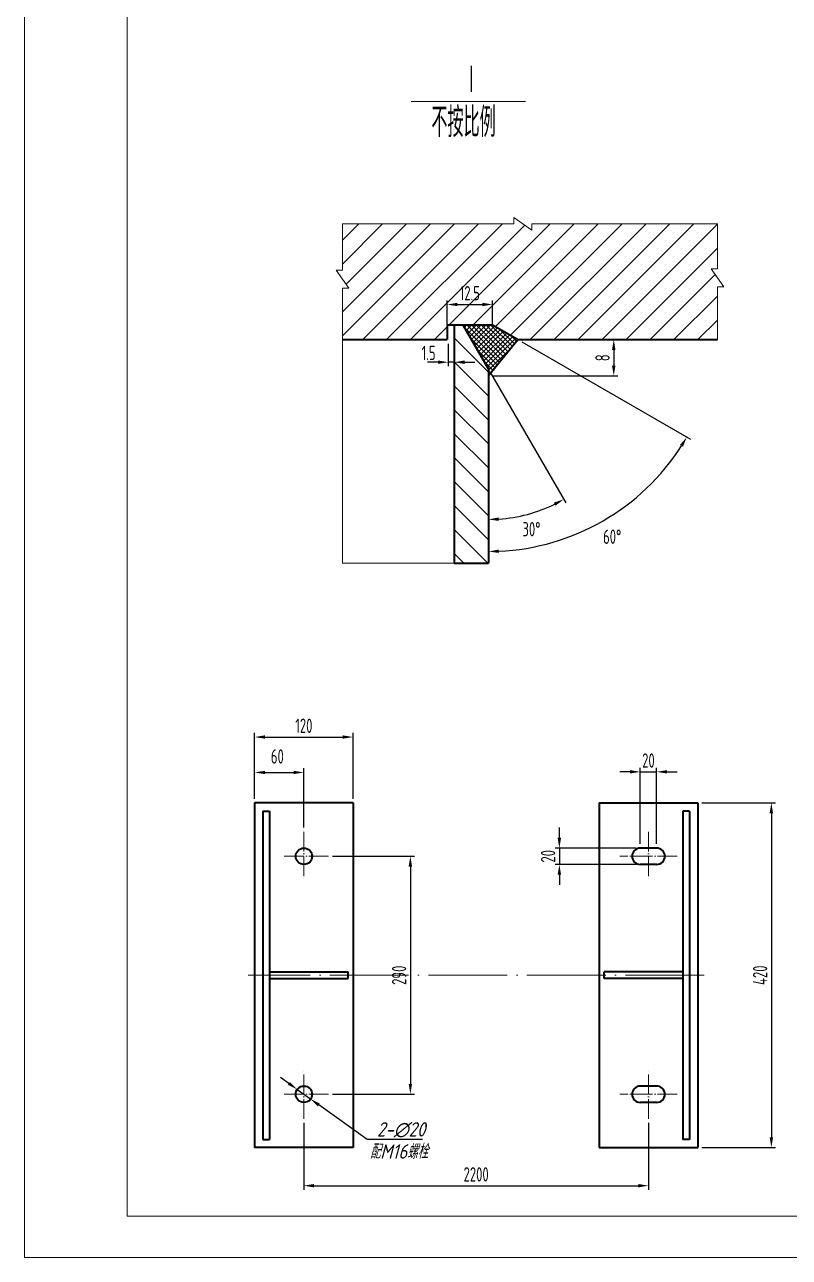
# Model space of a CAD drawing. Header units: millimetres. Extents: x -11011 to -6806, y 481 to 3451.
# Drawn here: x -11011 to -10079, y 481 to 1984 of the extents above; entities that cross this region are included whole.
import ezdxf

# ---------------------------------------------------------------- set-up
doc = ezdxf.new("R2010")
doc.units = ezdxf.units.MM
doc.header["$MEASUREMENT"] = 0
doc.header["$PDMODE"] = 3
doc.header["$PDSIZE"] = 5
doc.linetypes.add('ACAD_ISO04W100', pattern=[30, 24, -3, 0, -3])
doc.layers.get('Defpoints').update_dxf_attribs({"linetype": 'CONTINUOUS'})
for name, color, linetype, lineweight in [('中心线', 1, 'ACAD_ISO04W100', 18), ('标注', 7, 'CONTINUOUS', 18), ('粗实线', 4, 'CONTINUOUS', 70), ('细实线', 7, 'CONTINUOUS', 18)]:
    doc.layers.add(name, color=color, linetype=linetype, lineweight=lineweight)
doc.styles.add('GB', font='gbeitc.shx', dxfattribs={"bigfont": 'gbcbig.shx'})
doc.styles.add('HGCAD', font='gbenor.shx', dxfattribs={"width": 0.75, "bigfont": 'gbcbig.shx'})
doc.dimstyles.new('GB$3', dxfattribs={"dimscale": 5, "dimtxt": 3.5, "dimasz": 2.5, "dimexe": 2.25, "dimexo": 2, "dimtad": 1, "dimtoh": 1, "dimdec": 0, "dimtxsty": 'GB', "dimcen": 2.5, "dimadec": 0, "dimazin": 0, "dimtfac": 1, "dimtdec": 0, "dimtmove": 0, "dimatfit": 3, "dimfxl": 0, "dimarcsym": 0})
doc.dimstyles.new('HGCAD$0', dxfattribs={"dimscale": 5, "dimtxt": 3.5, "dimasz": 2.5, "dimexe": 1, "dimexo": 1, "dimgap": 1, "dimtad": 1, "dimdec": 0, "dimdsep": 46, "dimtxsty": 'HGCAD', "dimcen": 0, "dimadec": 0, "dimazin": 0, "dimtfac": 1, "dimtdec": 0, "dimtix": 1, "dimtmove": 2, "dimatfit": 0, "dimfxl": 0, "dimtolj": 1, "dimarcsym": 0})
doc.dimstyles.new('HGCAD$2', dxfattribs={"dimscale": 5, "dimtxt": 3.5, "dimasz": 2.5, "dimexe": 1, "dimexo": 1, "dimgap": 1, "dimtad": 2, "dimtih": 1, "dimdec": 0, "dimdsep": 46, "dimtxsty": 'HGCAD', "dimcen": 0, "dimadec": 0, "dimazin": 0, "dimtfac": 1, "dimtdec": 0, "dimtix": 1, "dimtmove": 2, "dimatfit": 0, "dimfxl": 0, "dimtolj": 1, "dimarcsym": 0})

# ---------------------------------------------------------------- blocks, each defined once
blk = doc.blocks.new('*D73')
at = {"layer": 'Defpoints', "color": 0, "linetype": 'ByBlock', "ltscale": 5}
for p in [(-10440.5, 1617.9), (-10409.5, 1599.9), (-10445.5, 1564), (-10350.1, 1358.5), (-10445.5, 1327.6)]:
    blk.add_point(p, dxfattribs=at)
at = {"layer": '细实线', "color": 0, "linetype": 'ByBlock', "lineweight": -2, "ltscale": 5}
blk.add_line((-10405.1, 1597.4), (-10199.5, 1478.7), dxfattribs=at)
blk.add_arc((-10445.5, 1620.8), 279.1, 272.5664, 327.4336, dxfattribs=at)
at = {"layer": '细实线', "color": 0, "linetype": 'ByBlock', "ltscale": 5}
for points in [[(-10212.1, 1471.6), (-10208.5, 1469.4), (-10203.8, 1481.2)], [(-10433, 1339.9), (-10433.1, 1344), (-10445.5, 1341.7)]]:
    blk.add_solid(points, dxfattribs=at)
at = {"layer": '细实线', "color": 0, "linetype": 'ByBlock', "ltscale": 5, "insert": (-10294.8, 1359.7), "char_height": 17.5, "attachment_point": 5, "style": 'HGCAD'}
blk.add_mtext('\\A1;60°', dxfattribs=at)
blk = doc.blocks.new('*D74')
at = {"layer": 'Defpoints', "color": 0, "linetype": 'ByBlock', "ltscale": 5}
for p in [(-10476.6, 1617.9), (-10445.5, 1564), (-10445.5, 1564), (-10413.7, 1383.5), (-10445.5, 1327.6)]:
    blk.add_point(p, dxfattribs=at)
at = {"layer": '细实线', "color": 0, "linetype": 'ByBlock', "lineweight": -2, "ltscale": 5}
blk.add_line((-10443, 1559.6), (-10351.4, 1400.9), dxfattribs=at)
blk.add_arc((-10445.5, 1564), 183.3, 273.9085, 296.0915, dxfattribs=at)
at = {"layer": '细实线', "color": 0, "linetype": 'ByBlock', "ltscale": 5}
for points in [[(-10365.9, 1401.2), (-10363.9, 1397.5), (-10353.9, 1405.2)], [(-10433, 1379), (-10433.1, 1383.2), (-10445.5, 1380.7)]]:
    blk.add_solid(points, dxfattribs=at)
at = {"layer": '细实线', "color": 0, "linetype": 'ByBlock', "ltscale": 5, "insert": (-10393.2, 1368.9), "char_height": 17.5, "attachment_point": 5, "style": 'HGCAD'}
blk.add_mtext('\\A1;30°', dxfattribs=at)
blk = doc.blocks.new('*D75')
at = {"layer": 'Defpoints', "color": 0, "linetype": 'ByBlock', "ltscale": 5}
for p in [(-10364.9, 1599.9), (-10445.5, 1555.7), (-10292.9, 1555.7)]:
    blk.add_point(p, dxfattribs=at)
at = {"layer": '细实线', "color": 0, "linetype": 'ByBlock', "lineweight": -2, "ltscale": 5}
for p, q in [((-10359.9, 1599.9), (-10287.9, 1599.9)), ((-10292.9, 1587.4), (-10292.9, 1568.2)), ((-10440.5, 1555.7), (-10287.9, 1555.7))]:
    blk.add_line(p, q, dxfattribs=at)
at = {"layer": '细实线', "color": 0, "linetype": 'ByBlock', "ltscale": 5}
for points in [[(-10295, 1587.4), (-10290.8, 1587.4), (-10292.9, 1599.9)], [(-10295, 1568.2), (-10290.8, 1568.2), (-10292.9, 1555.7)]]:
    blk.add_solid(points, dxfattribs=at)
at = {"layer": '细实线', "color": 0, "linetype": 'ByBlock', "ltscale": 5, "insert": (-10306.6, 1577.8), "char_height": 17.5, "attachment_point": 5, "rotation": 90, "style": 'HGCAD'}
blk.add_mtext('\\A1;8', dxfattribs=at)
blk = doc.blocks.new('*D76')
at = {"layer": 'Defpoints', "color": 0, "linetype": 'ByBlock', "ltscale": 5}
for p in [(-10440.5, 1642.7), (-10496, 1611.4), (-10440.5, 1611.4)]:
    blk.add_point(p, dxfattribs=at)
at = {"layer": '细实线', "color": 0, "linetype": 'ByBlock', "lineweight": -2, "ltscale": 5}
for p, q in [((-10496, 1616.4), (-10496, 1647.7)), ((-10483.5, 1642.7), (-10453, 1642.7)), ((-10440.5, 1616.4), (-10440.5, 1647.7))]:
    blk.add_line(p, q, dxfattribs=at)
at = {"layer": '细实线', "color": 0, "linetype": 'ByBlock', "ltscale": 5}
for points in [[(-10483.5, 1644.8), (-10483.5, 1640.7), (-10496, 1642.7)], [(-10453, 1644.8), (-10453, 1640.7), (-10440.5, 1642.7)]]:
    blk.add_solid(points, dxfattribs=at)
at = {"layer": '细实线', "color": 0, "linetype": 'ByBlock', "ltscale": 5, "insert": (-10468.3, 1656.5), "char_height": 17.5, "attachment_point": 5, "style": 'HGCAD'}
blk.add_mtext('\\A1;12.5', dxfattribs=at)
blk = doc.blocks.new('*D77')
at = {"layer": 'Defpoints', "color": 0, "linetype": 'ByBlock', "ltscale": 5}
for p in [(-10494.8, 1599.9), (-10487.2, 1597.2), (-10494.8, 1572.4)]:
    blk.add_point(p, dxfattribs=at)
at = {"layer": '细实线', "color": 0, "linetype": 'ByBlock', "lineweight": -2, "ltscale": 5}
for p, q in [((-10494.8, 1594.9), (-10494.8, 1567.4)), ((-10487.2, 1592.2), (-10487.2, 1567.4)), ((-10507.3, 1572.4), (-10519.8, 1572.4)), ((-10487.2, 1572.4), (-10494.8, 1572.4)), ((-10474.7, 1572.4), (-10462.2, 1572.4))]:
    blk.add_line(p, q, dxfattribs=at)
at = {"layer": '细实线', "color": 0, "linetype": 'ByBlock', "ltscale": 5}
for points in [[(-10507.3, 1574.5), (-10507.3, 1570.3), (-10494.8, 1572.4)], [(-10474.7, 1574.5), (-10474.7, 1570.3), (-10487.2, 1572.4)]]:
    blk.add_solid(points, dxfattribs=at)
at = {"layer": '细实线', "color": 0, "linetype": 'ByBlock', "ltscale": 5, "insert": (-10518.5, 1583.7), "char_height": 17.5, "attachment_point": 5, "style": 'HGCAD'}
blk.add_mtext('\\A1;1.5', dxfattribs=at)
blk = doc.blocks.new('HGCAD#HGTFTK~A1H~HGCAD图框')
at = {"layer": '细实线', "color": 7}
blk.add_lwpolyline([(10, -10), (-831, -10), (-831, 584), (10, 584)], close=True, dxfattribs=at)
at = {"layer": '细实线', "color": 2}
blk.add_lwpolyline([(0, 0), (-806, 0), (-806, 574), (0, 574)], close=True, dxfattribs=at)
blk = doc.blocks.new('*D97')
at = {"layer": 'Defpoints', "color": 0, "ltscale": 5}
for p in [(-10670.6, 1072.4), (-10730.6, 1035.2), (-10670.6, 1000.2)]:
    blk.add_point(p, dxfattribs=at)
at = {"layer": '标注', "color": 0, "lineweight": -2, "ltscale": 5}
for p, q in [((-10730.6, 1040.2), (-10730.6, 1077.4)), ((-10718.1, 1072.4), (-10683.1, 1072.4)), ((-10670.6, 1005.2), (-10670.6, 1077.4))]:
    blk.add_line(p, q, dxfattribs=at)
at = {"layer": '标注', "color": 0, "ltscale": 5}
for points in [[(-10718.1, 1074.4), (-10718.1, 1070.3), (-10730.6, 1072.4)], [(-10683.1, 1074.4), (-10683.1, 1070.3), (-10670.6, 1072.4)]]:
    blk.add_solid(points, dxfattribs=at)
at = {"layer": '标注', "color": 0, "ltscale": 5, "insert": (-10702.9, 1091.9), "char_height": 17.5, "attachment_point": 5, "style": 'HGCAD'}
blk.add_mtext('\\A1;60', dxfattribs=at)
blk = doc.blocks.new('*D98')
at = {"layer": 'Defpoints', "color": 0, "ltscale": 5}
for p in [(-10610.6, 1115.5), (-10730.6, 1058.8), (-10610.6, 1035.2)]:
    blk.add_point(p, dxfattribs=at)
at = {"layer": '标注', "color": 0, "lineweight": -2, "ltscale": 5}
for p, q in [((-10730.6, 1063.8), (-10730.6, 1120.5)), ((-10718.1, 1115.5), (-10623.1, 1115.5)), ((-10610.6, 1040.2), (-10610.6, 1120.5))]:
    blk.add_line(p, q, dxfattribs=at)
at = {"layer": '标注', "color": 0, "ltscale": 5}
for points in [[(-10718.1, 1117.6), (-10718.1, 1113.5), (-10730.6, 1115.5)], [(-10623.1, 1117.6), (-10623.1, 1113.5), (-10610.6, 1115.5)]]:
    blk.add_solid(points, dxfattribs=at)
at = {"layer": '标注', "color": 0, "ltscale": 5, "insert": (-10670.6, 1129.3), "char_height": 17.5, "attachment_point": 5, "style": 'HGCAD'}
blk.add_mtext('\\A1;120', dxfattribs=at)
blk = doc.blocks.new('*D99')
at = {"layer": 'Defpoints', "color": 0, "ltscale": 5}
for p in [(-10640.6, 970.2), (-10640.6, 680.2), (-10540.8, 680.2)]:
    blk.add_point(p, dxfattribs=at)
at = {"layer": '标注', "color": 0, "lineweight": -2, "ltscale": 5}
for p, q in [((-10635.6, 970.2), (-10535.8, 970.2)), ((-10540.8, 957.7), (-10540.8, 692.7)), ((-10635.6, 680.2), (-10535.8, 680.2))]:
    blk.add_line(p, q, dxfattribs=at)
at = {"layer": '标注', "color": 0, "ltscale": 5}
for points in [[(-10542.9, 957.7), (-10538.7, 957.7), (-10540.8, 970.2)], [(-10542.9, 692.7), (-10538.7, 692.7), (-10540.8, 680.2)]]:
    blk.add_solid(points, dxfattribs=at)
at = {"layer": '标注', "color": 0, "ltscale": 5, "insert": (-10554.5, 825.2), "char_height": 17.5, "attachment_point": 5, "rotation": 90, "style": 'HGCAD'}
blk.add_mtext('\\A1;290', dxfattribs=at)
blk = doc.blocks.new('*D100')
at = {"layer": 'Defpoints', "color": 0, "ltscale": 5}
for p in [(-10190.6, 1035.2), (-10190.6, 615.2), (-10100.8, 615.2)]:
    blk.add_point(p, dxfattribs=at)
at = {"layer": '标注', "color": 0, "lineweight": -2, "ltscale": 5}
for p, q in [((-10185.6, 1035.2), (-10095.8, 1035.2)), ((-10100.8, 1022.7), (-10100.8, 627.7)), ((-10185.6, 615.2), (-10095.8, 615.2))]:
    blk.add_line(p, q, dxfattribs=at)
at = {"layer": '标注', "color": 0, "ltscale": 5}
for points in [[(-10102.9, 1022.7), (-10098.7, 1022.7), (-10100.8, 1035.2)], [(-10102.9, 627.7), (-10098.7, 627.7), (-10100.8, 615.2)]]:
    blk.add_solid(points, dxfattribs=at)
at = {"layer": '标注', "color": 0, "ltscale": 5, "insert": (-10114.5, 825.2), "char_height": 17.5, "attachment_point": 5, "rotation": 90, "style": 'HGCAD'}
blk.add_mtext('\\A1;420', dxfattribs=at)
blk = doc.blocks.new('*D101')
at = {"layer": 'Defpoints', "color": 0, "ltscale": 5}
for p in [(-10260.6, 980.2), (-10359.2, 960.2), (-10260.6, 960.2)]:
    blk.add_point(p, dxfattribs=at)
at = {"layer": '标注', "color": 0, "lineweight": -2, "ltscale": 5}
for p, q in [((-10359.2, 992.7), (-10359.2, 1005.2)), ((-10265.6, 980.2), (-10364.2, 980.2)), ((-10359.2, 980.2), (-10359.2, 960.2)), ((-10265.6, 960.2), (-10364.2, 960.2)), ((-10359.2, 947.7), (-10359.2, 935.2))]:
    blk.add_line(p, q, dxfattribs=at)
at = {"layer": '标注', "color": 0, "ltscale": 5}
for points in [[(-10361.3, 992.7), (-10357.1, 992.7), (-10359.2, 980.2)], [(-10361.3, 947.7), (-10357.1, 947.7), (-10359.2, 960.2)]]:
    blk.add_solid(points, dxfattribs=at)
at = {"layer": '标注', "color": 0, "ltscale": 5, "insert": (-10372.9, 970.2), "char_height": 17.5, "attachment_point": 5, "rotation": 90, "style": 'HGCAD'}
blk.add_mtext('\\A1;20', dxfattribs=at)
blk = doc.blocks.new('*D102')
at = {"layer": 'Defpoints', "color": 0, "ltscale": 5}
for p in [(-10240.6, 1073.1), (-10260.6, 980.2), (-10240.6, 980.2)]:
    blk.add_point(p, dxfattribs=at)
at = {"layer": '标注', "color": 0, "lineweight": -2, "ltscale": 5}
for p, q in [((-10273.1, 1073.1), (-10285.6, 1073.1)), ((-10260.6, 985.2), (-10260.6, 1078.1)), ((-10260.6, 1073.1), (-10240.6, 1073.1)), ((-10240.6, 985.2), (-10240.6, 1078.1)), ((-10228.1, 1073.1), (-10215.6, 1073.1))]:
    blk.add_line(p, q, dxfattribs=at)
at = {"layer": '标注', "color": 0, "ltscale": 5}
for points in [[(-10273.1, 1075.2), (-10273.1, 1071.1), (-10260.6, 1073.1)], [(-10228.1, 1075.2), (-10228.1, 1071.1), (-10240.6, 1073.1)]]:
    blk.add_solid(points, dxfattribs=at)
at = {"layer": '标注', "color": 0, "ltscale": 5, "insert": (-10250.6, 1086.9), "char_height": 17.5, "attachment_point": 5, "style": 'HGCAD'}
blk.add_mtext('\\A1;20', dxfattribs=at)
blk = doc.blocks.new('*D103')
at = {"layer": 'Defpoints', "color": 0, "ltscale": 5}
for p in [(-10670.6, 650.2), (-10250.6, 650.2), (-10250.6, 568.7)]:
    blk.add_point(p, dxfattribs=at)
at = {"layer": '标注', "color": 0, "lineweight": -2, "ltscale": 5}
for p, q in [((-10670.6, 645.2), (-10670.6, 563.7)), ((-10250.6, 645.2), (-10250.6, 563.7)), ((-10658.1, 568.7), (-10263.1, 568.7))]:
    blk.add_line(p, q, dxfattribs=at)
at = {"layer": '标注', "color": 0, "ltscale": 5}
for points in [[(-10658.1, 570.8), (-10658.1, 566.6), (-10670.6, 568.7)], [(-10263.1, 570.8), (-10263.1, 566.6), (-10250.6, 568.7)]]:
    blk.add_solid(points, dxfattribs=at)
at = {"layer": '标注', "color": 0, "ltscale": 5, "insert": (-10460.6, 582.5), "char_height": 17.5, "attachment_point": 5, "style": 'HGCAD'}
blk.add_mtext('\\A1;2200', dxfattribs=at)
blk = doc.blocks.new('*D104')
at = {"layer": 'Defpoints', "color": 0, "ltscale": 5}
for p in [(-10678.7, 686), (-10662.4, 674.4)]:
    blk.add_point(p, dxfattribs=at)
at = {"layer": '标注', "color": 0, "lineweight": -2, "ltscale": 5}
for p, q in [((-10688.9, 693.3), (-10699, 700.6)), ((-10678.7, 686), (-10662.4, 674.4)), ((-10593.5, 625), (-10652.3, 667.1)), ((-10526, 625), (-10593.5, 625))]:
    blk.add_line(p, q, dxfattribs=at)
at = {"layer": '标注', "color": 0, "ltscale": 5}
for points in [[(-10687.6, 695), (-10690.1, 691.6), (-10678.7, 686)], [(-10651.1, 668.8), (-10653.5, 665.4), (-10662.4, 674.4)]]:
    blk.add_solid(points, dxfattribs=at)
at = {"layer": '标注', "color": 0, "ltscale": 5, "insert": (-10552, 636.8), "char_height": 17.5, "attachment_point": 5, "style": 'GB'}
blk.add_mtext('2-∅20', dxfattribs=at)

msp = doc.modelspace()

# ---------------------------------------------------------------- hatches: boundary and pattern name
at = {"layer": '细实线', "linetype": 'ByBlock', "ltscale": 5}
h = msp.add_hatch(dxfattribs=at)
h.set_pattern_fill('ANSI31', color=0, scale=6.5, style=0)
h.set_pattern_definition([(45, (-8863.865, -3085.88), (-14.59292, 14.59292), [])])
h.paths.add_polyline_path([(-10392.63, 1733.22), (-10414.73, 1748.82), (-10414.73, 1741.02), (-10623.53, 1741.02), (-10623.53, 1684.67), (-10631.33, 1684.67), (-10615.73, 1662.57), (-10623.53, 1662.57), (-10623.53, 1599.95), (-10495.99, 1599.95), (-10495.99, 1617.88), (-10440.53, 1617.88), (-10409.47, 1599.95), (-10166.49, 1599.95), (-10166.49, 1664.12), (-10158.69, 1664.12), (-10174.29, 1686.22), (-10166.49, 1686.22), (-10166.49, 1741.02), (-10392.63, 1741.02)])
h.paths.add_polyline_path([(-10487.78, 1669.61), (-10448.74, 1669.61), (-10448.74, 1643.36), (-10487.78, 1643.36)], flags=24)
h = msp.add_hatch(dxfattribs=at)
h.set_pattern_fill('ANSI31', color=0, scale=6.5, angle=90, style=0)
h.set_pattern_definition([(135, (-8863.865, -3085.88), (-14.59292, -14.59292), [])])
h.paths.add_polyline_path([(-10445.52, 1563.95), (-10476.65, 1617.88), (-10487.23, 1617.88), (-10487.23, 1327.62), (-10445.52, 1327.62)])
h.paths.add_polyline_path([(-10552.9, 1335.44), (-10526.98, 1335.44), (-10526.98, 1309.19), (-10552.9, 1309.19)], flags=9)
h = msp.add_hatch(dxfattribs=at)
h.set_pattern_fill('ANSI37', color=0, scale=1.3, style=0)
h.set_pattern_definition([(45, (-8863.8654, -3008.2195), (-2.9185832, 2.9185832), []), (135, (-8863.8654, -3008.2195), (-2.9185832, -2.9185832), [])])
h.paths.add_polyline_path([(-10445.52, 1563.95), (-10445.52, 1555.66), (-10409.47, 1599.95), (-10440.53, 1617.88), (-10476.65, 1617.88)])

# ---------------------------------------------------------------- linework, layer by layer
at = {"layer": '中心线', "color": 0, "linetype": 'ByBlock', "ltscale": 5}
msp.add_line((-10539.81, 1890.27), (-10400.66, 1890.27), dxfattribs=at)
at = {"layer": '中心线', "color": 0, "linetype": 'ByBlock', "lineweight": 35, "ltscale": 5}
for p, q in [((-10610.58, 1035.18), (-10730.58, 1035.18)), ((-10730.58, 1035.18), (-10730.58, 615.18)), ((-10720.58, 1025.18), (-10712.58, 1025.18)), ((-10720.58, 1025.18), (-10720.58, 625.18)), ((-10712.58, 1025.18), (-10712.58, 625.18)), ((-10610.58, 1035.18), (-10610.58, 615.18)), ((-10310.58, 1035.18), (-10190.58, 1035.18)), ((-10310.58, 1035.18), (-10310.58, 615.18)), ((-10200.58, 1025.18), (-10208.58, 1025.18)), ((-10208.58, 1025.18), (-10208.58, 625.18)), ((-10200.58, 1025.18), (-10200.58, 625.18)), ((-10190.58, 1035.18), (-10190.58, 615.18)), ((-10240.58, 980.18), (-10260.58, 980.18)), ((-10240.58, 960.18), (-10260.58, 960.18)), ((-10712.58, 829.18), (-10616.58, 829.18)), ((-10616.58, 821.18), (-10616.58, 829.18)), ((-10208.58, 829.18), (-10304.58, 829.18)), ((-10304.58, 821.18), (-10304.58, 829.18)), ((-10712.58, 821.18), (-10616.58, 821.18)), ((-10208.58, 821.18), (-10304.58, 821.18)), ((-10240.58, 690.18), (-10260.58, 690.18)), ((-10240.58, 670.18), (-10260.58, 670.18)), ((-10720.58, 625.18), (-10712.58, 625.18)), ((-10200.58, 625.18), (-10208.58, 625.18)), ((-10610.58, 615.18), (-10730.58, 615.18)), ((-10310.58, 615.18), (-10190.58, 615.18))]:
    msp.add_line(p, q, dxfattribs=at)
at = {"layer": '中心线', "color": 1}
for p, q in [((-10670.58, 1000.18), (-10670.58, 940.18)), ((-10250.58, 1000.18), (-10250.58, 940.18)), ((-10640.58, 970.18), (-10700.58, 970.18)), ((-10215.58, 970.18), (-10285.58, 970.18)), ((-10670.58, 650.18), (-10670.58, 710.18)), ((-10250.58, 650.18), (-10250.58, 710.18)), ((-10640.58, 680.18), (-10700.58, 680.18)), ((-10215.58, 680.18), (-10285.58, 680.18))]:
    msp.add_line(p, q, dxfattribs=at)
at = {"layer": '中心线', "color": 1, "ltscale": 4}
msp.add_line((-10182.58, 825.18), (-10738.58, 825.18), dxfattribs=at)
at = {"layer": '中心线', "color": 0, "linetype": 'ByBlock', "lineweight": 35, "ltscale": 5}
for centre in [(-10670.58, 970.18), (-10670.58, 680.18)]:
    msp.add_circle(centre, 10, dxfattribs=at)
for centre, start, end in [((-10260.58, 970.18), 90, 270), ((-10240.58, 970.18), 270, 90), ((-10260.58, 680.18), 90, 270), ((-10240.58, 680.18), 270, 90)]:
    msp.add_arc(centre, 10, start, end, dxfattribs=at)
at = {"layer": '粗实线', "color": 0, "linetype": 'ByBlock', "lineweight": 35, "ltscale": 5}
for p, q in [((-10495.99, 1617.88), (-10495.99, 1599.95)), ((-10495.99, 1617.88), (-10440.53, 1617.88)), ((-10487.23, 1617.88), (-10487.23, 1327.62)), ((-10476.65, 1617.88), (-10445.52, 1563.95)), ((-10440.53, 1617.88), (-10409.47, 1599.95)), ((-10623.53, 1599.95), (-10495.99, 1599.95)), ((-10409.47, 1599.95), (-10445.52, 1555.66)), ((-10409.47, 1599.95), (-10166.49, 1599.95)), ((-10445.52, 1563.95), (-10445.52, 1327.62)), ((-10487.23, 1327.62), (-10445.52, 1327.62))]:
    msp.add_line(p, q, dxfattribs=at)
at = {"layer": '细实线', "color": 0, "linetype": 'ByBlock', "ltscale": 5}
for p, q in [((-10414.73, 1748.82), (-10392.63, 1733.22)), ((-10414.73, 1741.02), (-10414.73, 1748.82)), ((-10623.53, 1684.67), (-10623.53, 1741.02)), ((-10623.53, 1741.02), (-10414.73, 1741.02)), ((-10392.63, 1741.02), (-10166.49, 1741.02)), ((-10392.63, 1733.22), (-10392.63, 1741.02)), ((-10166.49, 1741.02), (-10166.49, 1686.22)), ((-10631.33, 1684.67), (-10615.73, 1662.57)), ((-10631.33, 1684.67), (-10623.53, 1684.67)), ((-10174.29, 1686.22), (-10158.69, 1664.12)), ((-10166.49, 1686.22), (-10174.29, 1686.22)), ((-10623.53, 1662.57), (-10615.73, 1662.57)), ((-10623.53, 1327.62), (-10623.53, 1662.57)), ((-10166.49, 1664.12), (-10166.49, 1599.95)), ((-10158.69, 1664.12), (-10166.49, 1664.12)), ((-10551.21, 1327.62), (-10623.53, 1327.62)), ((-10487.23, 1327.62), (-10551.21, 1327.62))]:
    msp.add_line(p, q, dxfattribs=at)

# ---------------------------------------------------------------- block references
at = {"layer": '粗实线', "ltscale": 5, "xscale": 5, "yscale": 5, "zscale": 5}
msp.add_blockref('HGCAD#HGTFTK~A1H~HGCAD图框', (-6855.91, 531.35), dxfattribs=at)

# ---------------------------------------------------------------- texts
at = {"layer": '中心线', "color": 0, "linetype": 'ByBlock', "ltscale": 5, "char_height": 36.3, "attachment_point": 1, "style": 'HGCAD'}
for s, insert, width in [('Ⅰ', (-10476.35, 1934.73), 94.7491), ('不按比例', (-10515.15, 1883.04), 143.5861)]:
    msp.add_mtext(s, dxfattribs=dict(at, insert=insert, width=width))
at = {"layer": '标注', "style": 'GB'}
msp.add_text('配M16螺栓', height=17.5, dxfattribs=at).set_placement((-10590.11, 601.64))

# ---------------------------------------------------------------- dimensions: what is measured, and where the dimension line sits
at = {"layer": '标注', "ltscale": 5}
for base, p1, p2, picture, middle in [((-10610.58, 1115.54), (-10730.58, 1058.76), (-10610.58, 1035.18), '*D98', (-10670.58, 1129.29)), ((-10240.58, 1073.14), (-10260.58, 980.18), (-10240.58, 980.18), '*D102', (-10250.58, 1086.89))]:
    dim = msp.add_linear_dim(base=base, p1=p1, p2=p2, dimstyle='HGCAD$0', override={"dimdec": 1, "dimadec": 1, "dimtdec": 2, "dimatfit": 1}, dxfattribs=at)
    dim.commit()
    dim.dimension.update_dxf_attribs({"geometry": picture, "text_midpoint": middle})
dim = msp.add_linear_dim(base=(-10670.58, 1072.35), p1=(-10730.58, 1035.18), p2=(-10670.58, 1000.18), dimstyle='HGCAD$0', override={"dimdec": 1, "dimadec": 1, "dimtdec": 2, "dimatfit": 1}, dxfattribs=at)
dim.commit()
dim.dimension.update_dxf_attribs({"geometry": '*D97', "text_midpoint": (-10702.92, 1091.89), "dimtype": 160})
for base, p1, p2, picture, middle in [((-10100.78, 615.18), (-10190.58, 1035.18), (-10190.58, 615.18), '*D100', (-10114.53, 825.18)), ((-10359.19, 960.18), (-10260.58, 980.18), (-10260.58, 960.18), '*D101', (-10372.94, 970.18)), ((-10540.79, 680.18), (-10640.58, 970.18), (-10640.58, 680.18), '*D99', (-10554.54, 825.18))]:
    dim = msp.add_linear_dim(base=base, p1=p1, p2=p2, angle=90, dimstyle='HGCAD$0', override={"dimdec": 1, "dimadec": 1, "dimtdec": 2, "dimatfit": 1}, dxfattribs=at)
    dim.commit()
    dim.dimension.update_dxf_attribs({"geometry": picture, "text_midpoint": middle})
dim = msp.add_diameter_dim_2p(p1=(-10678.7, 686), p2=(-10662.45, 674.35), text='2-<>', dimstyle='GB$3', dxfattribs=at)
dim.commit()
dim.dimension.update_dxf_attribs({"geometry": '*D104', "text_midpoint": (-10552.05, 624.96), "dimtype": 163})
dim = msp.add_linear_dim(base=(-10250.58, 568.71), p1=(-10670.58, 650.18), p2=(-10250.58, 650.18), text='2200', dimstyle='HGCAD$0', override={"dimdec": 1, "dimadec": 1, "dimtdec": 2, "dimatfit": 1}, dxfattribs=at)
dim.commit()
dim.dimension.update_dxf_attribs({"geometry": '*D103', "text_midpoint": (-10460.58, 582.46)})
at = {"layer": '细实线', "color": 0, "linetype": 'ByBlock', "ltscale": 5}
dim = msp.add_linear_dim(base=(-10440.53, 1642.74), p1=(-10495.99, 1611.38), p2=(-10440.53, 1611.38), text='12.5', dimstyle='HGCAD$0', override={"dimscale": 5}, dxfattribs=at)
dim.commit()
dim.dimension.update_dxf_attribs({"geometry": '*D76', "text_midpoint": (-10468.26, 1656.49)})
for base, line2, picture, middle in [((-10413.69, 1383.46), ((-10476.65, 1617.88), (-10445.52, 1563.95)), '*D74', (-10393.24, 1368.87)), ((-10350.06, 1358.5), ((-10440.53, 1617.88), (-10409.47, 1599.95)), '*D73', (-10294.79, 1359.7))]:
    dim = msp.add_angular_dim_2l(base=base, line1=((-10445.52, 1563.95), (-10445.52, 1327.62)), line2=line2, dimstyle='HGCAD$2', override={"dimscale": 5}, dxfattribs=at)
    dim.commit()
    dim.dimension.update_dxf_attribs({"geometry": picture, "text_midpoint": middle})
dim = msp.add_linear_dim(base=(-10494.79, 1572.4), p1=(-10487.23, 1597.2), p2=(-10494.79, 1599.95), text='1.5', dimstyle='HGCAD$0', dxfattribs=at)
dim.commit()
dim.dimension.update_dxf_attribs({"geometry": '*D77', "text_midpoint": (-10518.48, 1583.75), "dimtype": 160})
dim = msp.add_linear_dim(base=(-10292.87, 1555.66), p1=(-10364.91, 1599.95), p2=(-10445.52, 1555.66), angle=90, text='8', dimstyle='HGCAD$0', override={"dimscale": 5}, dxfattribs=at)
dim.commit()
dim.dimension.update_dxf_attribs({"geometry": '*D75', "text_midpoint": (-10306.62, 1577.8)})

doc.saveas('drawing.dxf')
